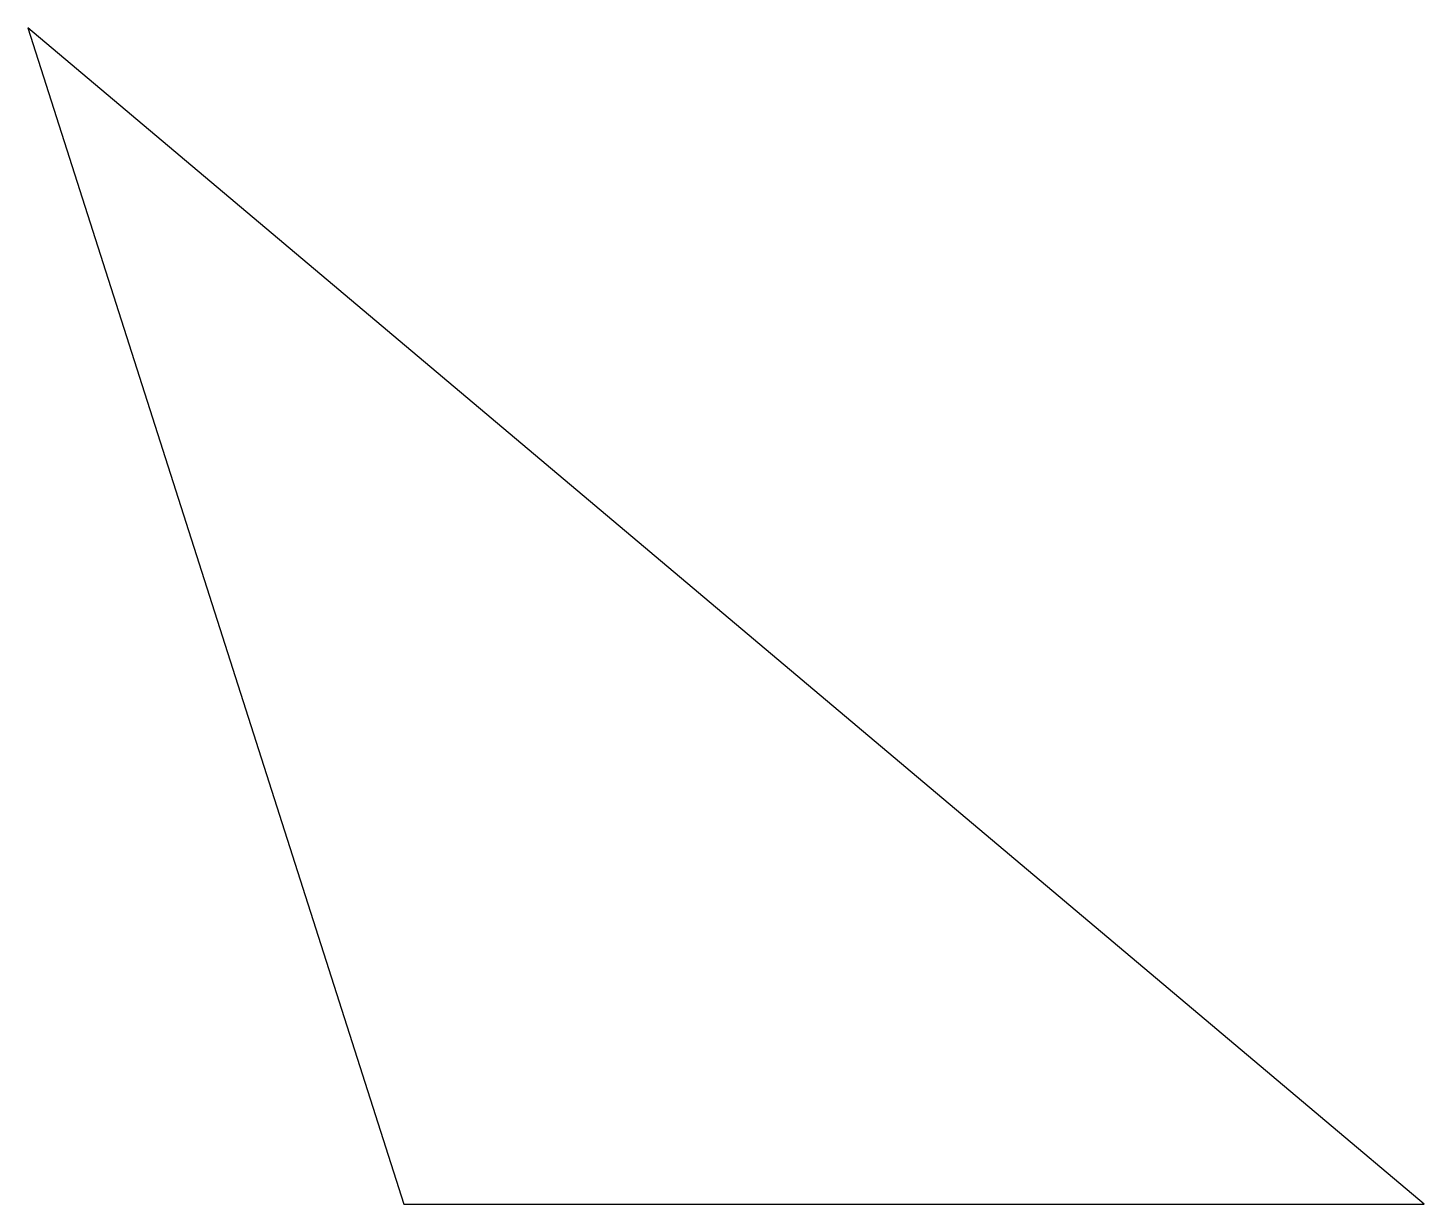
# Model space of a CAD drawing. Header units: millimetres. Extents: x -14 to 38, y 0 to 43.8.
import ezdxf

# ---------------------------------------------------------------- set-up
doc = ezdxf.new("R2010")
doc.units = ezdxf.units.MM

msp = doc.modelspace()

# ---------------------------------------------------------------- linework, layer by layer
msp.add_lwpolyline([(0, 0), (38, 0), (-14, 43.818)], close=True)

doc.saveas('drawing.dxf')
